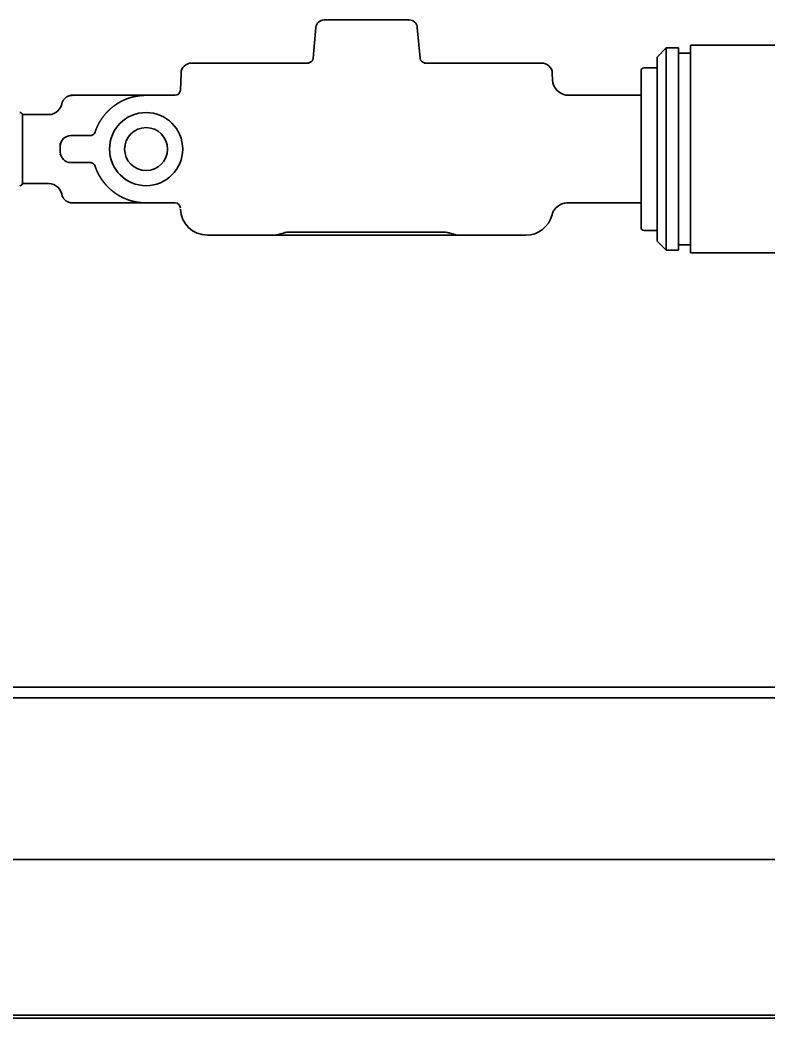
# Model space of a CAD drawing. Extents: x 5997 to 10491, y -672 to 3388.
# Drawn here: x 8492 to 8561.6, y 2398.8 to 2491.5 of the extents above; entities that cross this region are included whole.
import ezdxf

# ---------------------------------------------------------------- set-up
doc = ezdxf.new("R2010")
doc.units = 0
doc.header["$LTSCALE"] = 5
doc.layers.add('1', color=7, linetype='CONTINUOUS', true_color=0xffffff)

msp = doc.modelspace()

# ---------------------------------------------------------------- linework, layer by layer
at = {"layer": '1', "color": 7, "linetype": 'Continuous', "lineweight": 35}
for p, q in [((8520.31, 2491.526), (8528.236, 2491.526)), ((8519.313, 2487.983), (8519.563, 2490.841)), ((8528.983, 2490.841), (8529.233, 2487.983)), ((8552.123, 2488.926), (8551.273, 2488.076)), ((8553.273, 2488.926), (8552.123, 2488.926)), ((8552.123, 2488.926), (8552.123, 2470.126)), ((8553.273, 2488.926), (8553.273, 2470.126)), ((8554.373, 2488.426), (8553.273, 2488.426)), ((8554.373, 2489.176), (8554.373, 2469.876)), ((8564.773, 2489.176), (8554.373, 2489.176)), ((8508.018, 2487.526), (8509.017, 2487.526)), ((8509.017, 2487.526), (8518.922, 2487.526)), ((8529.624, 2487.526), (8539.528, 2487.526)), ((8539.528, 2487.526), (8540.528, 2487.526)), ((8551.273, 2488.076), (8551.273, 2470.976)), ((8549.773, 2472.276), (8549.773, 2486.776)), ((8551.273, 2487.076), (8550.073, 2487.076)), ((8507.019, 2486.561), (8506.964, 2485.009)), ((8541.527, 2486.561), (8541.548, 2485.974)), ((8503.773, 2484.526), (8496.768, 2484.526)), ((8506.465, 2484.526), (8503.773, 2484.526)), ((8549.773, 2484.526), (8543.047, 2484.526)), ((8494.708, 2482.726), (8492.273, 2482.726)), ((8492.273, 2482.726), (8492.273, 2476.326)), ((8495.773, 2479.526), (8495.783, 2479.811)), ((8495.783, 2479.241), (8495.773, 2479.526)), ((8495.783, 2479.811), (8495.791, 2480.042)), ((8495.79, 2479.042), (8495.79, 2479.037)), ((8492.273, 2476.326), (8494.708, 2476.326)), ((8496.768, 2474.526), (8503.773, 2474.526)), ((8503.773, 2474.526), (8506.465, 2474.526)), ((8542.955, 2474.526), (8549.773, 2474.526)), ((8517.117, 2471.817), (8531.428, 2471.817)), ((8550.073, 2471.976), (8551.273, 2471.976)), ((8515.705, 2471.526), (8509.466, 2471.526)), ((8517.09, 2471.526), (8515.705, 2471.526)), ((8531.456, 2471.526), (8517.09, 2471.526)), ((8532.841, 2471.526), (8531.456, 2471.526)), ((8539.079, 2471.526), (8532.841, 2471.526)), ((8551.273, 2470.976), (8552.123, 2470.126)), ((8552.123, 2470.126), (8553.273, 2470.126)), ((8553.273, 2470.626), (8554.373, 2470.626)), ((8554.373, 2469.876), (8564.773, 2469.876)), ((8578.573, 2429.526), (8375.073, 2429.526)), ((8578.577, 2428.526), (8409.579, 2428.526)), ((8388.038, 2413.526), (8580.485, 2413.526)), ((8643.923, 2399.037), (8404.413, 2399.037)), ((8643.923, 2398.778), (8404.413, 2398.778))]:
    msp.add_line(p, q, dxfattribs=at)
for radius in [3.4, 2]:
    msp.add_circle((8503.773, 2479.526), radius, dxfattribs=at)
for centre, radius, start, end in [((8520.31, 2490.776), 0.75, 90, 175), ((8528.236, 2490.776), 0.75, 5, 90), ((8508.018, 2486.526), 1, 90, 178), ((8518.815, 2488.026), 0.5, 270, 355), ((8529.731, 2488.026), 0.5, 185, 270), ((8540.528, 2486.526), 1, 2, 90), ((8550.073, 2486.776), 0.3, 90, 180), ((8543.047, 2486.026), 1.5, 182, 271.71043), ((8506.465, 2485.026), 0.5, 269.344, 358), ((8492.073, 2482.726), 0.2, 0, 96.93646), ((8496.782, 2479.776), 1, 90, 178), ((8496.782, 2479.276), 1, 182.00027, 270), ((8492.073, 2476.326), 0.2, 263.06354, 0), ((8506.465, 2474.026), 0.5, 2, 90.36253), ((8509.466, 2474.026), 2.5, 182, 270), ((8539.078, 2474.028), 2.502, 270.02134, 345.54153), ((8550.073, 2472.276), 0.3, 180, 270)]:
    msp.add_arc(centre, radius, start, end, dxfattribs=at)
for centre, major_axis, start_param, end_param in [((8494.709, 2483.976), (-1.249, 0.04), 1.602904, 3.141573), ((8494.709, 2475.076), (-1.249, -0.04), 3.141612, 4.681404)]:
    msp.add_ellipse(centre, major_axis=major_axis, ratio=1, start_param=start_param, end_param=end_param, dxfattribs=at)
for points, degree in [([(8496.937, 2484.526), (8496.12, 2484.475), (8495.931, 2483.714)], 2), ([(8498.559, 2480.776), (8498.578, 2480.776), (8498.616, 2480.778), (8498.669, 2480.788), (8498.718, 2480.801), (8498.763, 2480.819), (8498.789, 2480.832), (8498.802, 2480.839)], 3), ([(8495.931, 2475.339), (8496.153, 2474.551), (8496.937, 2474.526)], 2)]:
    msp.add_open_spline(points, degree=degree, dxfattribs=at)
for points, knots in [([(8499.033, 2481.117), (8499.038, 2481.132), (8499.048, 2481.161), (8499.063, 2481.204), (8499.079, 2481.248), (8499.095, 2481.291), (8499.111, 2481.334), (8499.128, 2481.377), (8499.145, 2481.419), (8499.163, 2481.462), (8499.181, 2481.504), (8499.199, 2481.546), (8499.218, 2481.588), (8499.237, 2481.629), (8499.256, 2481.671), (8499.276, 2481.712), (8499.296, 2481.753), (8499.316, 2481.793), (8499.337, 2481.834), (8499.358, 2481.874), (8499.38, 2481.914), (8499.402, 2481.954), (8499.424, 2481.994), (8499.447, 2482.033), (8499.469, 2482.072), (8499.493, 2482.111), (8499.516, 2482.149), (8499.54, 2482.188), (8499.564, 2482.226), (8499.589, 2482.263), (8499.613, 2482.301), (8499.638, 2482.338), (8499.664, 2482.375), (8499.69, 2482.412), (8499.716, 2482.448), (8499.742, 2482.485), (8499.769, 2482.521), (8499.796, 2482.556), (8499.823, 2482.592), (8499.85, 2482.627), (8499.878, 2482.662), (8499.906, 2482.696), (8499.934, 2482.73), (8499.963, 2482.764), (8499.992, 2482.798), (8500.021, 2482.831), (8500.051, 2482.865), (8500.08, 2482.897), (8500.11, 2482.93), (8500.14, 2482.962), (8500.171, 2482.994), (8500.202, 2483.026), (8500.232, 2483.057), (8500.264, 2483.088), (8500.295, 2483.119), (8500.327, 2483.149), (8500.359, 2483.179), (8500.391, 2483.209), (8500.423, 2483.238), (8500.456, 2483.267), (8500.489, 2483.296), (8500.522, 2483.325), (8500.555, 2483.353), (8500.588, 2483.381), (8500.622, 2483.408), (8500.656, 2483.436), (8500.69, 2483.463), (8500.724, 2483.489), (8500.759, 2483.515), (8500.793, 2483.541), (8500.828, 2483.567), (8500.863, 2483.592), (8500.898, 2483.617), (8500.934, 2483.642), (8500.969, 2483.666), (8501.005, 2483.69), (8501.041, 2483.714), (8501.077, 2483.737), (8501.113, 2483.76), (8501.149, 2483.783), (8501.186, 2483.805), (8501.223, 2483.827), (8501.259, 2483.849), (8501.296, 2483.87), (8501.334, 2483.891), (8501.371, 2483.911), (8501.408, 2483.932), (8501.446, 2483.952), (8501.483, 2483.971), (8501.521, 2483.99), (8501.559, 2484.009), (8501.597, 2484.028), (8501.635, 2484.046), (8501.674, 2484.064), (8501.712, 2484.082), (8501.75, 2484.099), (8501.789, 2484.116), (8501.828, 2484.132), (8501.866, 2484.148), (8501.905, 2484.164), (8501.944, 2484.18), (8501.983, 2484.195), (8502.022, 2484.21), (8502.062, 2484.224), (8502.101, 2484.238), (8502.14, 2484.252), (8502.18, 2484.266), (8502.219, 2484.279), (8502.259, 2484.291), (8502.298, 2484.304), (8502.338, 2484.316), (8502.378, 2484.328), (8502.418, 2484.339), (8502.457, 2484.35), (8502.497, 2484.361), (8502.537, 2484.371), (8502.577, 2484.381), (8502.617, 2484.391), (8502.657, 2484.4), (8502.697, 2484.409), (8502.738, 2484.418), (8502.778, 2484.426), (8502.818, 2484.434), (8502.858, 2484.442), (8502.898, 2484.449), (8502.938, 2484.456), (8502.979, 2484.463), (8503.019, 2484.469), (8503.059, 2484.475), (8503.099, 2484.481), (8503.14, 2484.486), (8503.18, 2484.491), (8503.22, 2484.496), (8503.26, 2484.5), (8503.301, 2484.504), (8503.341, 2484.507), (8503.381, 2484.511), (8503.421, 2484.514), (8503.461, 2484.516), (8503.502, 2484.519), (8503.542, 2484.521), (8503.582, 2484.523), (8503.622, 2484.524), (8503.662, 2484.525), (8503.702, 2484.526), (8503.739, 2484.526), (8503.763, 2484.526), (8503.774, 2484.526)], [0, 0, 0, 0, 0.0051354, 0.0102658, 0.0153914, 0.0205121, 0.0256279, 0.0307388, 0.0358449, 0.040946, 0.0460422, 0.0511336, 0.0562201, 0.0613016, 0.0663783, 0.0714501, 0.076517, 0.0815791, 0.0866362, 0.0916884, 0.0967358, 0.1017783, 0.1068158, 0.1118485, 0.1168763, 0.1218993, 0.1269173, 0.1319304, 0.1369387, 0.1419421, 0.1469406, 0.1519341, 0.1569229, 0.1619067, 0.1668856, 0.1718597, 0.1768288, 0.1817931, 0.1867525, 0.191707, 0.1966566, 0.2016014, 0.2065412, 0.2114762, 0.2164063, 0.2213315, 0.2262518, 0.2311672, 0.2360777, 0.2409834, 0.2458842, 0.2507801, 0.2556711, 0.2605572, 0.2654384, 0.2703148, 0.2751862, 0.2800528, 0.2849145, 0.2897714, 0.2946233, 0.2994704, 0.3043125, 0.3091498, 0.3139822, 0.3188097, 0.3236324, 0.3284501, 0.333263, 0.338071, 0.3428741, 0.3476724, 0.3524657, 0.3572542, 0.3620378, 0.3668165, 0.3715903, 0.3763593, 0.3811233, 0.3858825, 0.3906368, 0.3953863, 0.4001308, 0.4048705, 0.4096053, 0.4143352, 0.4190602, 0.4237804, 0.4284956, 0.433206, 0.4379116, 0.4426122, 0.4473079, 0.4519988, 0.4566848, 0.461366, 0.4660422, 0.4707136, 0.4753801, 0.4800417, 0.4846984, 0.4893503, 0.4939973, 0.4986394, 0.5032766, 0.507909, 0.5125364, 0.517159, 0.5217768, 0.5263896, 0.5309976, 0.5356007, 0.5401989, 0.5447923, 0.5493807, 0.5539643, 0.5585431, 0.5631169, 0.5676859, 0.57225, 0.5768092, 0.5813636, 0.5859131, 0.5904577, 0.5949974, 0.5995323, 0.6040623, 0.6085874, 0.6131076, 0.617623, 0.6221335, 0.6266391, 0.6311399, 0.6356358, 0.6401268, 0.6446129, 0.6490942, 0.6535706, 0.6580421, 0.6625088, 0.6669706, 0.6714275, 0.6758796, 0.6803267, 0.684769, 0.6892065, 0.6927374, 0.6927374, 0.6927374, 0.6927374]), ([(8498.802, 2480.839), (8498.855, 2480.869), (8498.904, 2480.909), (8498.983, 2481.004), (8499.013, 2481.059), (8499.033, 2481.117)], [0, 0, 0, 0, 0.5, 0.5, 1, 1, 1, 1]), ([(8496.782, 2480.776), (8496.782, 2480.776), (8496.82, 2480.776), (8496.985, 2480.776), (8497.251, 2480.776), (8497.61, 2480.776), (8498.05, 2480.776), (8498.385, 2480.776), (8498.559, 2480.776)], [0, 0, 0, 0, 0.166853, 0.330789, 0.494535, 0.660664, 0.82941, 1, 1, 1, 1]), ([(8498.559, 2478.276), (8498.386, 2478.276), (8498.051, 2478.276), (8497.61, 2478.276), (8497.254, 2478.276), (8496.991, 2478.276), (8496.822, 2478.276), (8496.782, 2478.276), (8496.782, 2478.276)], [0, 0, 0, 0, 0.170153, 0.338815, 0.505661, 0.664621, 0.826311, 1, 1, 1, 1]), ([(8498.802, 2478.213), (8498.799, 2478.215), (8498.793, 2478.218), (8498.785, 2478.222), (8498.777, 2478.226), (8498.769, 2478.23), (8498.76, 2478.234), (8498.752, 2478.237), (8498.743, 2478.241), (8498.735, 2478.244), (8498.726, 2478.247), (8498.718, 2478.25), (8498.71, 2478.253), (8498.701, 2478.255), (8498.693, 2478.258), (8498.684, 2478.26), (8498.676, 2478.262), (8498.667, 2478.264), (8498.659, 2478.266), (8498.65, 2478.268), (8498.642, 2478.269), (8498.633, 2478.271), (8498.625, 2478.272), (8498.616, 2478.273), (8498.608, 2478.274), (8498.6, 2478.274), (8498.591, 2478.275), (8498.583, 2478.276), (8498.575, 2478.276), (8498.567, 2478.276), (8498.561, 2478.276), (8498.559, 2478.276)], [0, 0, 0, 0, 0.033325, 0.06648, 0.099493, 0.132392, 0.165206, 0.197965, 0.230696, 0.26343, 0.296195, 0.32902, 0.361934, 0.394967, 0.428145, 0.461498, 0.495053, 0.528836, 0.562875, 0.597195, 0.631821, 0.666778, 0.702091, 0.737781, 0.773873, 0.810387, 0.847344, 0.884764, 0.922668, 0.961074, 1, 1, 1, 1]), ([(8499.033, 2477.935), (8499.013, 2477.994), (8498.983, 2478.048), (8498.904, 2478.143), (8498.855, 2478.183), (8498.802, 2478.213)], [0, 0, 0, 0, 0.5, 0.5, 1, 1, 1, 1]), ([(8499.033, 2477.935), (8499.038, 2477.921), (8499.048, 2477.891), (8499.063, 2477.848), (8499.079, 2477.805), (8499.095, 2477.761), (8499.111, 2477.718), (8499.128, 2477.675), (8499.145, 2477.633), (8499.163, 2477.59), (8499.181, 2477.548), (8499.199, 2477.506), (8499.218, 2477.464), (8499.237, 2477.423), (8499.256, 2477.382), (8499.276, 2477.34), (8499.296, 2477.299), (8499.316, 2477.259), (8499.337, 2477.218), (8499.358, 2477.178), (8499.38, 2477.138), (8499.402, 2477.098), (8499.424, 2477.059), (8499.447, 2477.019), (8499.469, 2476.98), (8499.493, 2476.942), (8499.516, 2476.903), (8499.54, 2476.865), (8499.564, 2476.827), (8499.589, 2476.789), (8499.613, 2476.751), (8499.638, 2476.714), (8499.664, 2476.677), (8499.69, 2476.64), (8499.716, 2476.604), (8499.742, 2476.568), (8499.769, 2476.532), (8499.796, 2476.496), (8499.823, 2476.461), (8499.85, 2476.425), (8499.878, 2476.391), (8499.906, 2476.356), (8499.934, 2476.322), (8499.963, 2476.288), (8499.992, 2476.254), (8500.021, 2476.221), (8500.051, 2476.188), (8500.08, 2476.155), (8500.11, 2476.122), (8500.14, 2476.09), (8500.171, 2476.058), (8500.202, 2476.027), (8500.232, 2475.995), (8500.264, 2475.964), (8500.295, 2475.934), (8500.327, 2475.903), (8500.359, 2475.873), (8500.391, 2475.843), (8500.423, 2475.814), (8500.456, 2475.785), (8500.489, 2475.756), (8500.522, 2475.727), (8500.555, 2475.699), (8500.588, 2475.671), (8500.622, 2475.644), (8500.656, 2475.617), (8500.69, 2475.59), (8500.724, 2475.563), (8500.759, 2475.537), (8500.793, 2475.511), (8500.828, 2475.485), (8500.863, 2475.46), (8500.898, 2475.435), (8500.934, 2475.41), (8500.969, 2475.386), (8501.005, 2475.362), (8501.041, 2475.338), (8501.077, 2475.315), (8501.113, 2475.292), (8501.149, 2475.27), (8501.186, 2475.247), (8501.223, 2475.225), (8501.259, 2475.204), (8501.296, 2475.182), (8501.334, 2475.161), (8501.371, 2475.141), (8501.408, 2475.121), (8501.446, 2475.101), (8501.483, 2475.081), (8501.521, 2475.062), (8501.559, 2475.043), (8501.597, 2475.024), (8501.635, 2475.006), (8501.674, 2474.988), (8501.712, 2474.971), (8501.75, 2474.953), (8501.789, 2474.936), (8501.828, 2474.92), (8501.866, 2474.904), (8501.905, 2474.888), (8501.944, 2474.872), (8501.983, 2474.857), (8502.022, 2474.842), (8502.062, 2474.828), (8502.101, 2474.814), (8502.14, 2474.8), (8502.18, 2474.787), (8502.219, 2474.774), (8502.259, 2474.761), (8502.298, 2474.748), (8502.338, 2474.736), (8502.378, 2474.725), (8502.418, 2474.713), (8502.457, 2474.702), (8502.497, 2474.691), (8502.537, 2474.681), (8502.577, 2474.671), (8502.617, 2474.661), (8502.657, 2474.652), (8502.697, 2474.643), (8502.738, 2474.634), (8502.778, 2474.626), (8502.818, 2474.618), (8502.858, 2474.61), (8502.898, 2474.603), (8502.938, 2474.596), (8502.979, 2474.59), (8503.019, 2474.583), (8503.059, 2474.577), (8503.099, 2474.572), (8503.14, 2474.566), (8503.18, 2474.561), (8503.22, 2474.557), (8503.26, 2474.552), (8503.301, 2474.548), (8503.341, 2474.545), (8503.381, 2474.541), (8503.421, 2474.538), (8503.461, 2474.536), (8503.502, 2474.533), (8503.542, 2474.531), (8503.582, 2474.53), (8503.622, 2474.528), (8503.662, 2474.527), (8503.702, 2474.527), (8503.739, 2474.526), (8503.763, 2474.526), (8503.774, 2474.526)], [0, 0, 0, 0, 0.0051354, 0.0102658, 0.0153914, 0.0205121, 0.0256279, 0.0307388, 0.0358449, 0.040946, 0.0460422, 0.0511336, 0.0562201, 0.0613016, 0.0663783, 0.0714501, 0.076517, 0.0815791, 0.0866362, 0.0916884, 0.0967358, 0.1017783, 0.1068158, 0.1118485, 0.1168763, 0.1218993, 0.1269173, 0.1319304, 0.1369387, 0.1419421, 0.1469406, 0.1519341, 0.1569229, 0.1619067, 0.1668856, 0.1718597, 0.1768288, 0.1817931, 0.1867525, 0.191707, 0.1966566, 0.2016014, 0.2065412, 0.2114762, 0.2164063, 0.2213315, 0.2262518, 0.2311672, 0.2360777, 0.2409834, 0.2458842, 0.2507801, 0.2556711, 0.2605572, 0.2654384, 0.2703148, 0.2751862, 0.2800528, 0.2849145, 0.2897714, 0.2946233, 0.2994704, 0.3043125, 0.3091498, 0.3139822, 0.3188097, 0.3236324, 0.3284501, 0.333263, 0.338071, 0.3428741, 0.3476724, 0.3524657, 0.3572542, 0.3620378, 0.3668165, 0.3715903, 0.3763593, 0.3811233, 0.3858825, 0.3906368, 0.3953863, 0.4001308, 0.4048705, 0.4096053, 0.4143352, 0.4190602, 0.4237804, 0.4284956, 0.433206, 0.4379116, 0.4426122, 0.4473079, 0.4519988, 0.4566848, 0.461366, 0.4660422, 0.4707136, 0.4753801, 0.4800417, 0.4846984, 0.4893503, 0.4939973, 0.4986394, 0.5032766, 0.507909, 0.5125364, 0.517159, 0.5217768, 0.5263896, 0.5309976, 0.5356007, 0.5401989, 0.5447923, 0.5493807, 0.5539643, 0.5585431, 0.5631169, 0.5676859, 0.57225, 0.5768092, 0.5813636, 0.5859131, 0.5904577, 0.5949974, 0.5995323, 0.6040623, 0.6085874, 0.6131076, 0.617623, 0.6221335, 0.6266391, 0.6311399, 0.6356358, 0.6401268, 0.6446129, 0.6490942, 0.6535706, 0.6580421, 0.6625088, 0.6669706, 0.6714275, 0.6758796, 0.6803267, 0.684769, 0.6892065, 0.6927374, 0.6927374, 0.6927374, 0.6927374]), ([(8541.501, 2473.404), (8541.501, 2473.404), (8541.502, 2473.406), (8541.505, 2473.418), (8541.512, 2473.443), (8541.528, 2473.497), (8541.578, 2473.639), (8541.728, 2473.929), (8542.046, 2474.26), (8542.504, 2474.486), (8542.806, 2474.519), (8542.955, 2474.526)], [0, 0, 0, 0, 0.014549, 0.04498, 0.064172, 0.085459, 0.140153, 0.279462, 0.557011, 0.788323, 1, 1, 1, 1]), ([(8515.706, 2471.529), (8515.715, 2471.528), (8515.797, 2471.521), (8515.952, 2471.554), (8516.233, 2471.625), (8516.574, 2471.743), (8516.935, 2471.818), (8517.088, 2471.814), (8517.117, 2471.813)], [0, 0, 0, 0, 0.01677, 0.159489, 0.353717, 0.740798, 0.95113, 1, 1, 1, 1]), ([(8531.429, 2471.814), (8531.444, 2471.815), (8531.544, 2471.821), (8531.754, 2471.788), (8532.114, 2471.699), (8532.438, 2471.594), (8532.698, 2471.516), (8532.839, 2471.53), (8532.86, 2471.533)], [0, 0, 0, 0, 0.025697, 0.168939, 0.354844, 0.731666, 0.959919, 1, 1, 1, 1])]:
    msp.add_open_spline(points, degree=3, knots=knots, dxfattribs=at)

doc.saveas('drawing.dxf')
